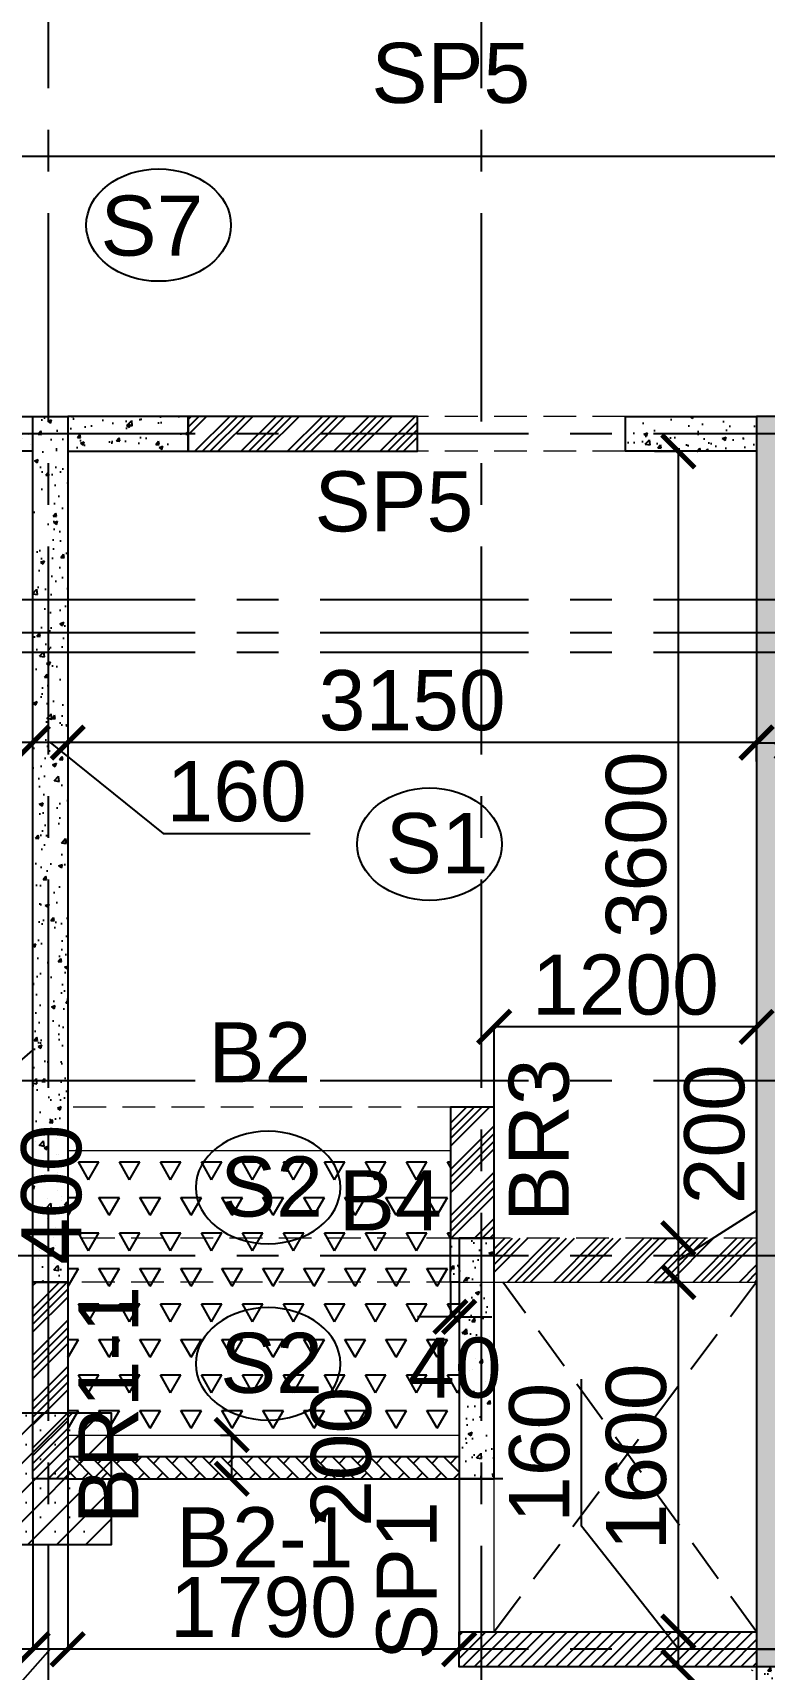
# Model space of a CAD drawing. Header units: inches. Extents: x -1898 to 127651, y -195120 to -109120.
# Drawn here: x 70901 to 74246, y -130682 to -123195 of the extents above; entities that cross this region are included whole.
import ezdxf

# ---------------------------------------------------------------- set-up
doc = ezdxf.new("R2010")
doc.units = ezdxf.units.IN
doc.header["$MEASUREMENT"] = 0
doc.linetypes.add('CENTER', pattern=[50.8, 31.75, -6.35, 6.35, -6.35])
doc.linetypes.add('Hidden', pattern=[3, 2, -1])
for name, color, linetype in [('1', 8, 'Continuous'), ('160 R.C. WALL HAT', 8, 'Continuous'), ('160 R.C.WALL', 6, 'Continuous'), ('AR-Column', 40, 'Continuous'), ('BAL. PARAPET WALL', 4, 'Continuous'), ('BEAM TEXT', 4, 'Continuous'), ('DIM', 251, 'Continuous'), ('DOP IN SHEAR WALL', 5, 'Continuous'), ('GRID', 8, 'CENTER'), ('NON S.WALL HATCH', 8, 'Continuous'), ('NON STRUC R.C.WALL', 6, 'Continuous'), ('NON.STRUC.R.C.WALLS', 1, 'Continuous'), ('SHEARWALL HATCH', 8, 'Continuous'), ('SPANRAL BEAM', 3, 'Continuous'), ('SUNKEN', 8, 'Continuous')]:
    doc.layers.add(name, color=color, linetype=linetype)
for name, color, linetype, lineweight in [('BEAMS', 3, 'Continuous', 0), ('SLAB CIR', 1, 'Continuous', 25), ('SLAB TXT', 3, 'Continuous', 0)]:
    doc.layers.add(name, color=color, linetype=linetype, lineweight=lineweight)
doc.styles.add('T200', font='sanss___.ttf', dxfattribs={"height": 275})
doc.styles.add('T300', font='sanss___.ttf', dxfattribs={"height": 350})
doc.dimstyles.new('T 200', dxfattribs={"dimtxt": 275, "dimasz": 150, "dimexe": 1, "dimexo": 0, "dimgap": 50, "dimtad": 1, "dimdec": 0, "dimrnd": 5, "dimdsep": 46, "dimtxsty": 'T200', "dimblk": 'ARCHTICK', "dimcen": 2.5, "dimdle": 1, "dimclrd": 5, "dimclre": 253, "dimclrt": 1, "dimadec": 0, "dimazin": 0, "dimtfac": 1, "dimtdec": 0, "dimtmove": 2, "dimatfit": 3, "dimfxl": 0, "dimarcsym": 0})
pattern_1 = [(45, (2346260.05, -240371.21), (-106.066017, 106.066017), []), (45, (2346295.4, -240371.21), (-106.066017, 106.066017), []), (45, (2346330.76, -240371.21), (-106.066017, 106.066017), []), (45, (2346366.12, -240371.21), (-106.066017, 106.066017), [])]
pattern_2 = [(50, (2184721.52, 112605.64), (179.315046, -15.688034), [18.75, -206.25]), (355, (2184721.52, 112605.64), (-34.687833, 188.048033), [15, -165]), (100.451444, (2184736.47, 112604.33), (144.627212, 172.359998), [15.935048, -175.285528]), (46.1842, (2184721.52, 112655.64), (266.810333, -41.37982), [28.125, -309.375]), (96.635635, (2184743.76, 112652.2), (233.665486, 243.52965), [23.902586, -262.92844]), (351.184164, (2184721.52, 112655.64), (233.665486, 243.52965), [22.5, -247.5]), (21, (2184746.52, 112643.14), (149.226763, -100.654723), [18.75, -206.25]), (326, (2184746.52, 112643.14), (60.828833, 181.287511), [15, -165]), (71.451445, (2184758.96, 112634.75), (210.055594, 80.632788), [15.935047, -175.285528]), (37.5, (2184721.524, 112605.64), (3.0399638, 83.2234635), [0, -163, 0, -167.5, 0, -165.625]), (7.5, (2184721.52, 112605.64), (65.7673844, 98.602928), [0, -95.5, 0, -159.25, 0, -63.125]), (327.5, (2184665.774, 112605.64), (133.455609, -5.638718), [0, -62.5, 0, -195, 0, -258.75]), (317.5, (2184640.77, 112605.64), (145.7965423, 25.0262456), [0, -81.25, 0, -129.5, 0, -183.75])]

# ---------------------------------------------------------------- blocks, each defined once
blk = doc.blocks.new('_ARCHTICK')
at = {"color": 0, "linetype": 'ByBlock', "const_width": 0.15}
blk.add_lwpolyline([(-0.5, -0.5), (0.5, 0.5)], dxfattribs=at)
blk = doc.blocks.new('*D581')
at = {"layer": 'Defpoints', "color": 0}
for p in [(71061, -126214, 14.7), (74211, -126214, 14.7), (71061, -126442.3)]:
    blk.add_point(p, dxfattribs=at)
at = {"layer": 'DIM', "color": 253, "lineweight": -2}
for p, q in [((71061, -126214), (71061, -126443.3)), ((74211, -126214), (74211, -126443.3))]:
    blk.add_line(p, q, dxfattribs=at)
at = {"layer": 'DIM', "color": 5, "lineweight": -2}
blk.add_line((74212, -126442.3), (71060, -126442.3), dxfattribs=at)
at = {"layer": 'DIM', "color": 5, "lineweight": -2, "xscale": 150, "yscale": 150, "zscale": 150, "rotation": 180}
blk.add_blockref('_ARCHTICK', (71061, -126442.3), dxfattribs=at)
at = {"layer": 'DIM', "color": 5, "lineweight": -2, "xscale": 150, "yscale": 150, "zscale": 150}
blk.add_blockref('_ARCHTICK', (74211, -126442.3), dxfattribs=at)
at = {"layer": 'DIM', "color": 1, "insert": (72636, -126250.5), "char_height": 275, "attachment_point": 5, "style": 'T200'}
blk.add_mtext('3150', dxfattribs=at)
blk = doc.blocks.new('*D595')
at = {"layer": 'Defpoints', "color": 0}
for p in [(71061, -126214, 14.7), (70901, -126442.3), (70901, -126625.8, 14.7)]:
    blk.add_point(p, dxfattribs=at)
at = {"layer": 'DIM', "color": 253, "lineweight": -2}
for p, q in [((71061, -126214), (71061, -126443.3)), ((70901, -126625.8), (70901, -126441.3))]:
    blk.add_line(p, q, dxfattribs=at)
at = {"layer": 'DIM', "color": 5, "lineweight": -2}
for p, q in [((71062, -126442.3), (70900, -126442.3)), ((70981, -126442.3), (71497.1, -126858.7)), ((71497.1, -126858.7), (72169.4, -126858.7))]:
    blk.add_line(p, q, dxfattribs=at)
at = {"layer": 'DIM', "color": 5, "lineweight": -2, "xscale": 150, "yscale": 150, "zscale": 150, "rotation": 180}
blk.add_blockref('_ARCHTICK', (70901, -126442.3), dxfattribs=at)
at = {"layer": 'DIM', "color": 5, "lineweight": -2, "xscale": 150, "yscale": 150, "zscale": 150}
blk.add_blockref('_ARCHTICK', (71061, -126442.3), dxfattribs=at)
at = {"layer": 'DIM', "color": 1, "insert": (71833.3, -126666.8), "char_height": 275, "attachment_point": 5, "style": 'T200'}
blk.add_mtext('160', dxfattribs=at)
blk = doc.blocks.new('*D596')
at = {"layer": 'Defpoints', "color": 0}
for p in [(67751, -126442.3), (67751, -126620.9, 14.7), (70901, -126625.8, 14.7)]:
    blk.add_point(p, dxfattribs=at)
at = {"layer": 'DIM', "color": 5, "lineweight": -2}
blk.add_line((70902, -126442.3), (67750, -126442.3), dxfattribs=at)
at = {"layer": 'DIM', "color": 253, "lineweight": -2}
for p, q in [((67751, -126620.9), (67751, -126441.3)), ((70901, -126625.8), (70901, -126441.3))]:
    blk.add_line(p, q, dxfattribs=at)
at = {"layer": 'DIM', "color": 5, "lineweight": -2, "xscale": 150, "yscale": 150, "zscale": 150, "rotation": 180}
blk.add_blockref('_ARCHTICK', (67751, -126442.3), dxfattribs=at)
at = {"layer": 'DIM', "color": 5, "lineweight": -2, "xscale": 150, "yscale": 150, "zscale": 150}
blk.add_blockref('_ARCHTICK', (70901, -126442.3), dxfattribs=at)
at = {"layer": 'DIM', "color": 1, "insert": (69326, -126250.5), "char_height": 275, "attachment_point": 5, "style": 'T200'}
blk.add_mtext('3150', dxfattribs=at)
blk = doc.blocks.new('*D489')
at = {"layer": 'Defpoints', "color": 0}
for p in [(51804.1, -123760.8, 14.7), (51804.1, -123760.8), (84131, -123823.3, 14.7)]:
    blk.add_point(p, dxfattribs=at)
at = {"layer": 'DIM', "color": 5, "lineweight": -2}
blk.add_line((84132, -123760.8), (51803.1, -123760.8), dxfattribs=at)
at = {"layer": 'DIM', "color": 253, "lineweight": -2}
for p, q in [((51804.1, -123760.8), (51804.1, -123759.8)), ((84131, -123823.3), (84131, -123759.8))]:
    blk.add_line(p, q, dxfattribs=at)
at = {"layer": 'DIM', "color": 5, "lineweight": -2, "xscale": 150, "yscale": 150, "zscale": 150, "rotation": 180}
blk.add_blockref('_ARCHTICK', (51804.1, -123760.8), dxfattribs=at)
at = {"layer": 'DIM', "color": 5, "lineweight": -2, "xscale": 150, "yscale": 150, "zscale": 150}
blk.add_blockref('_ARCHTICK', (84131, -123760.8), dxfattribs=at)
at = {"layer": 'DIM', "color": 1, "insert": (67967.5, -123568.9), "char_height": 275, "attachment_point": 5, "style": 'T200'}
blk.add_mtext('32325', dxfattribs=at)
blk = doc.blocks.new('*D412')
at = {"layer": 'Defpoints', "color": 0}
for p in [(73853.1, -130510.2, 14.7), (73853.1, -130510.2), (73853.1, -130670.2, 14.7)]:
    blk.add_point(p, dxfattribs=at)
at = {"layer": 'DIM', "color": 5, "lineweight": -2}
for p, q in [((73410.4, -130027.6), (73410.4, -129355.3)), ((73853.1, -130590.2), (73410.4, -130027.6)), ((73853.1, -130671.2), (73853.1, -130509.2))]:
    blk.add_line(p, q, dxfattribs=at)
at = {"layer": 'DIM', "color": 253, "lineweight": -2}
for p, q in [((73853.1, -130510.2), (73852.1, -130510.2)), ((73853.1, -130670.2), (73852.1, -130670.2))]:
    blk.add_line(p, q, dxfattribs=at)
at = {"layer": 'DIM', "color": 5, "lineweight": -2, "xscale": 150, "yscale": 150, "zscale": 150}
for p, rotation in [((73853.1, -130510.2), 90), ((73853.1, -130670.2), 270)]:
    blk.add_blockref('_ARCHTICK', p, dxfattribs=dict(at, rotation=rotation))
at = {"layer": 'DIM', "color": 1, "insert": (73218.6, -129691.5), "char_height": 275, "attachment_point": 5, "rotation": 90, "style": 'T200'}
blk.add_mtext('160', dxfattribs=at)
blk = doc.blocks.new('*D413')
at = {"layer": 'Defpoints', "color": 0}
for p in [(73743, -128910.2, 14.7), (73853.1, -128910.2), (73853.1, -130510.2, 14.7)]:
    blk.add_point(p, dxfattribs=at)
at = {"layer": 'DIM', "color": 253, "lineweight": -2}
for p, q in [((73743, -128910.2), (73854.1, -128910.2)), ((73853.1, -130510.2), (73852.1, -130510.2))]:
    blk.add_line(p, q, dxfattribs=at)
at = {"layer": 'DIM', "color": 5, "lineweight": -2}
blk.add_line((73853.1, -130511.2), (73853.1, -128909.2), dxfattribs=at)
at = {"layer": 'DIM', "color": 5, "lineweight": -2, "xscale": 150, "yscale": 150, "zscale": 150}
for p, rotation in [((73853.1, -128910.2), 90), ((73853.1, -130510.2), 270)]:
    blk.add_blockref('_ARCHTICK', p, dxfattribs=dict(at, rotation=rotation))
at = {"layer": 'DIM', "color": 1, "insert": (73661.2, -129710.2), "char_height": 275, "attachment_point": 5, "rotation": 90, "style": 'T200'}
blk.add_mtext('1600', dxfattribs=at)
blk = doc.blocks.new('*D414')
at = {"layer": 'Defpoints', "color": 0}
for p in [(73738.1, -128710.2, 14.7), (73853.1, -128710.2), (73743, -128910.2, 14.7)]:
    blk.add_point(p, dxfattribs=at)
at = {"layer": 'DIM', "color": 5, "lineweight": -2}
for p, q in [((74211, -128583.5), (74211, -127885.2)), ((73853.1, -128810.2), (74211, -128583.5)), ((73853.1, -128911.2), (73853.1, -128709.2))]:
    blk.add_line(p, q, dxfattribs=at)
at = {"layer": 'DIM', "color": 253, "lineweight": -2}
for p, q in [((73738.1, -128710.2), (73854.1, -128710.2)), ((73743, -128910.2), (73854.1, -128910.2))]:
    blk.add_line(p, q, dxfattribs=at)
at = {"layer": 'DIM', "color": 5, "lineweight": -2, "xscale": 150, "yscale": 150, "zscale": 150}
for p, rotation in [((73853.1, -128710.2), 90), ((73853.1, -128910.2), 270)]:
    blk.add_blockref('_ARCHTICK', p, dxfattribs=dict(at, rotation=rotation))
at = {"layer": 'DIM', "color": 1, "insert": (74019.3, -128234.4), "char_height": 275, "attachment_point": 5, "rotation": 90, "style": 'T200'}
blk.add_mtext('200', dxfattribs=at)
blk = doc.blocks.new('*D415')
at = {"layer": 'Defpoints', "color": 0}
for p in [(73744, -125110.2, 14.7), (73853.1, -125110.2), (73738.1, -128710.2, 14.7)]:
    blk.add_point(p, dxfattribs=at)
at = {"layer": 'DIM', "color": 253, "lineweight": -2}
for p, q in [((73744, -125110.2), (73854.1, -125110.2)), ((73738.1, -128710.2), (73854.1, -128710.2))]:
    blk.add_line(p, q, dxfattribs=at)
at = {"layer": 'DIM', "color": 5, "lineweight": -2}
blk.add_line((73853.1, -128711.2), (73853.1, -125109.2), dxfattribs=at)
at = {"layer": 'DIM', "color": 5, "lineweight": -2, "xscale": 150, "yscale": 150, "zscale": 150}
for p, rotation in [((73853.1, -125110.2), 90), ((73853.1, -128710.2), 270)]:
    blk.add_blockref('_ARCHTICK', p, dxfattribs=dict(at, rotation=rotation))
at = {"layer": 'DIM', "color": 1, "insert": (73661.2, -126910.2), "char_height": 275, "attachment_point": 5, "rotation": 90, "style": 'T200'}
blk.add_mtext('3600', dxfattribs=at)
blk = doc.blocks.new('*D416')
at = {"layer": 'Defpoints', "color": 0}
for p in [(73011, -127743.1), (73011, -128110.2, 14.7), (74211, -128324.4, 14.7)]:
    blk.add_point(p, dxfattribs=at)
at = {"layer": 'DIM', "color": 5, "lineweight": -2}
blk.add_line((74212, -127743.1), (73010, -127743.1), dxfattribs=at)
at = {"layer": 'DIM', "color": 253, "lineweight": -2}
for p, q in [((73011, -128110.2), (73011, -127742.1)), ((74211, -128324.4), (74211, -127742.1))]:
    blk.add_line(p, q, dxfattribs=at)
at = {"layer": 'DIM', "color": 5, "lineweight": -2, "xscale": 150, "yscale": 150, "zscale": 150, "rotation": 180}
blk.add_blockref('_ARCHTICK', (73011, -127743.1), dxfattribs=at)
at = {"layer": 'DIM', "color": 5, "lineweight": -2, "xscale": 150, "yscale": 150, "zscale": 150}
blk.add_blockref('_ARCHTICK', (74211, -127743.1), dxfattribs=at)
at = {"layer": 'DIM', "color": 1, "insert": (73611, -127551.4), "char_height": 275, "attachment_point": 5, "style": 'T200'}
blk.add_mtext('1200', dxfattribs=at)
blk = doc.blocks.new('*D417')
at = {"layer": 'Defpoints', "color": 0}
for p in [(74371, -126443.3), (74211, -126529.2, 14.7), (74371, -126529.2, 14.7)]:
    blk.add_point(p, dxfattribs=at)
at = {"layer": 'DIM', "color": 5, "lineweight": -2}
for p, q in [((74210, -126443.3), (74372, -126443.3)), ((74291, -126443.3), (74708.4, -126839.4)), ((74708.4, -126839.4), (75380.7, -126839.4))]:
    blk.add_line(p, q, dxfattribs=at)
at = {"layer": 'DIM', "color": 253, "lineweight": -2}
for p, q in [((74211, -126529.2), (74211, -126442.3)), ((74371, -126529.2), (74371, -126442.3))]:
    blk.add_line(p, q, dxfattribs=at)
at = {"layer": 'DIM', "color": 5, "lineweight": -2, "xscale": 150, "yscale": 150, "zscale": 150, "rotation": 180}
blk.add_blockref('_ARCHTICK', (74211, -126443.3), dxfattribs=at)
at = {"layer": 'DIM', "color": 5, "lineweight": -2, "xscale": 150, "yscale": 150, "zscale": 150}
blk.add_blockref('_ARCHTICK', (74371, -126443.3), dxfattribs=at)
at = {"layer": 'DIM', "color": 1, "insert": (75044.6, -126647.6), "char_height": 275, "attachment_point": 5, "style": 'T200'}
blk.add_mtext('160', dxfattribs=at)
blk = doc.blocks.new('*D420')
at = {"layer": 'Defpoints', "color": 0}
for p in [(71061, -129810.2, 14.7), (72851, -129810.2, 14.7), (71061, -130590.2)]:
    blk.add_point(p, dxfattribs=at)
at = {"layer": 'DIM', "color": 253, "lineweight": -2}
for p, q in [((71061, -129810.2), (71061, -130591.2)), ((72851, -129810.2), (72851, -130591.2))]:
    blk.add_line(p, q, dxfattribs=at)
at = {"layer": 'DIM', "color": 5, "lineweight": -2}
blk.add_line((72852, -130590.2), (71060, -130590.2), dxfattribs=at)
at = {"layer": 'DIM', "color": 5, "lineweight": -2, "xscale": 150, "yscale": 150, "zscale": 150, "rotation": 180}
blk.add_blockref('_ARCHTICK', (71061, -130590.2), dxfattribs=at)
at = {"layer": 'DIM', "color": 5, "lineweight": -2, "xscale": 150, "yscale": 150, "zscale": 150}
blk.add_blockref('_ARCHTICK', (72851, -130590.2), dxfattribs=at)
at = {"layer": 'DIM', "color": 1, "insert": (71956, -130398.5), "char_height": 275, "attachment_point": 5, "style": 'T200'}
blk.add_mtext('1790', dxfattribs=at)
blk = doc.blocks.new('*D421')
at = {"layer": 'Defpoints', "color": 0}
for p in [(70901, -129810.2, 14.7), (71061, -129810.2, 14.7), (70901, -130590.2)]:
    blk.add_point(p, dxfattribs=at)
at = {"layer": 'DIM', "color": 253, "lineweight": -2}
for p, q in [((70901, -129810.2), (70901, -130591.2)), ((71061, -129810.2), (71061, -130591.2))]:
    blk.add_line(p, q, dxfattribs=at)
at = {"layer": 'DIM', "color": 5, "lineweight": -2}
for p, q in [((70981, -130590.2), (70532.6, -131091.7)), ((71062, -130590.2), (70900, -130590.2)), ((70532.6, -131091.7), (69860.4, -131091.7))]:
    blk.add_line(p, q, dxfattribs=at)
at = {"layer": 'DIM', "color": 5, "lineweight": -2, "xscale": 150, "yscale": 150, "zscale": 150, "rotation": 180}
blk.add_blockref('_ARCHTICK', (70901, -130590.2), dxfattribs=at)
at = {"layer": 'DIM', "color": 5, "lineweight": -2, "xscale": 150, "yscale": 150, "zscale": 150}
blk.add_blockref('_ARCHTICK', (71061, -130590.2), dxfattribs=at)
at = {"layer": 'DIM', "color": 1, "insert": (70196.5, -130899.9), "char_height": 275, "attachment_point": 5, "style": 'T200'}
blk.add_mtext('160', dxfattribs=at)
blk = doc.blocks.new('*D422')
at = {"layer": 'Defpoints', "color": 0}
for p in [(69151, -129810.2, 14.7), (70901, -129810.2, 14.7), (69151, -130590.2)]:
    blk.add_point(p, dxfattribs=at)
at = {"layer": 'DIM', "color": 253, "lineweight": -2}
for p, q in [((69151, -129810.2), (69151, -130591.2)), ((70901, -129810.2), (70901, -130591.2))]:
    blk.add_line(p, q, dxfattribs=at)
at = {"layer": 'DIM', "color": 5, "lineweight": -2}
blk.add_line((70902, -130590.2), (69150, -130590.2), dxfattribs=at)
at = {"layer": 'DIM', "color": 5, "lineweight": -2, "xscale": 150, "yscale": 150, "zscale": 150, "rotation": 180}
blk.add_blockref('_ARCHTICK', (69151, -130590.2), dxfattribs=at)
at = {"layer": 'DIM', "color": 5, "lineweight": -2, "xscale": 150, "yscale": 150, "zscale": 150}
blk.add_blockref('_ARCHTICK', (70901, -130590.2), dxfattribs=at)
at = {"layer": 'DIM', "color": 1, "insert": (70026, -130398.5), "char_height": 275, "attachment_point": 5, "style": 'T200'}
blk.add_mtext('1750', dxfattribs=at)
blk = doc.blocks.new('*D431')
at = {"layer": 'Defpoints', "color": 0}
for p in [(70427, -128310.2, 14.7), (70486.6, -128310.2), (70396.3, -128710.2, 14.7)]:
    blk.add_point(p, dxfattribs=at)
at = {"layer": 'DIM', "color": 253, "lineweight": -2}
for p, q in [((70427, -128310.2), (70487.6, -128310.2)), ((70396.3, -128710.2), (70487.6, -128710.2))]:
    blk.add_line(p, q, dxfattribs=at)
at = {"layer": 'DIM', "color": 5, "lineweight": -2}
blk.add_line((70486.6, -128711.2), (70486.6, -128309.2), dxfattribs=at)
at = {"layer": 'DIM', "color": 5, "lineweight": -2, "xscale": 150, "yscale": 150, "zscale": 150}
for p, rotation in [((70486.6, -128310.2), 90), ((70486.6, -128710.2), 270)]:
    blk.add_blockref('_ARCHTICK', p, dxfattribs=dict(at, rotation=rotation))
at = {"layer": 'DIM', "color": 1, "insert": (70987.6, -128510.2), "char_height": 275, "attachment_point": 5, "rotation": 90, "style": 'T200'}
blk.add_mtext('400', dxfattribs=at)
blk = doc.blocks.new('*D432')
at = {"layer": 'Defpoints', "color": 0}
for p in [(70427, -128110.2, 14.7), (70486.6, -128110.2), (70427, -128310.2, 14.7)]:
    blk.add_point(p, dxfattribs=at)
at = {"layer": 'DIM', "color": 5, "lineweight": -2}
for p, q in [((70901, -127850), (70901, -127151.7)), ((70486.6, -128210.2), (70901, -127850)), ((70486.6, -128311.2), (70486.6, -128109.2))]:
    blk.add_line(p, q, dxfattribs=at)
at = {"layer": 'DIM', "color": 253, "lineweight": -2}
for p, q in [((70427, -128110.2), (70487.6, -128110.2)), ((70427, -128310.2), (70487.6, -128310.2))]:
    blk.add_line(p, q, dxfattribs=at)
at = {"layer": 'DIM', "color": 5, "lineweight": -2, "xscale": 150, "yscale": 150, "zscale": 150}
for p, rotation in [((70486.6, -128110.2), 90), ((70486.6, -128310.2), 270)]:
    blk.add_blockref('_ARCHTICK', p, dxfattribs=dict(at, rotation=rotation))
at = {"layer": 'DIM', "color": 1, "insert": (70709.3, -127500.9), "char_height": 275, "attachment_point": 5, "rotation": 90, "style": 'T200'}
blk.add_mtext('200', dxfattribs=at)
blk = doc.blocks.new('*D434')
at = {"layer": 'Defpoints', "color": 0}
for p in [(71759.1, -129610.2, 14.7), (71811, -129610.2), (71759.1, -129810.2, 14.7)]:
    blk.add_point(p, dxfattribs=at)
at = {"layer": 'DIM', "color": 253, "lineweight": -2}
for p, q in [((71759.1, -129610.2), (71812, -129610.2)), ((71759.1, -129810.2), (71812, -129810.2))]:
    blk.add_line(p, q, dxfattribs=at)
at = {"layer": 'DIM', "color": 5, "lineweight": -2}
blk.add_line((71811, -129811.2), (71811, -129609.2), dxfattribs=at)
at = {"layer": 'DIM', "color": 5, "lineweight": -2, "xscale": 150, "yscale": 150, "zscale": 150}
for p, rotation in [((71811, -129610.2), 90), ((71811, -129810.2), 270)]:
    blk.add_blockref('_ARCHTICK', p, dxfattribs=dict(at, rotation=rotation))
at = {"layer": 'DIM', "color": 1, "insert": (72311.9, -129710.2), "char_height": 275, "attachment_point": 5, "rotation": 90, "style": 'T200'}
blk.add_mtext('200', dxfattribs=at)
blk = doc.blocks.new('A$C02A55DAE')
at = {"layer": 'NON S.WALL HATCH'}
h = blk.add_hatch(dxfattribs=at)
h.set_pattern_fill('SACNCR', color=256, scale=1000)
h.set_pattern_definition([(45, (-132245.64, 75915.45), (-66.29126, 66.29126), []), (45, (-132179.35, 75915.45), (-66.29126, 66.29126), [0, -93.75])])
h.paths.add_polyline_path([(65498.6, -10920), (66098.6, -10920), (66098.6, -10320), (65498.6, -10320)])
at = {"layer": 'AR-Column', "color": 4, "elevation": -29.5}
blk.add_lwpolyline([(65498.6, -10920), (66098.6, -10920), (66098.6, -10320), (65498.6, -10320)], close=True, dxfattribs=at)
blk = doc.blocks.new('*D809')
at = {"layer": 'Defpoints', "color": 0}
for p in [(72811, -128910.2, 14.7), (72851, -128910.2, 14.7), (72811, -129069)]:
    blk.add_point(p, dxfattribs=at)
at = {"layer": 'DIM', "color": 253, "lineweight": -2}
for p, q in [((72811, -128910.2), (72811, -129070)), ((72851, -128910.2), (72851, -129070))]:
    blk.add_line(p, q, dxfattribs=at)
at = {"layer": 'DIM', "color": 5, "lineweight": -2}
for p, q in [((72811, -129069), (72661, -129069)), ((72851, -129069), (72811, -129069)), ((72851, -129069), (73001, -129069))]:
    blk.add_line(p, q, dxfattribs=at)
at = {"layer": 'DIM', "color": 5, "lineweight": -2, "xscale": 150, "yscale": 150, "zscale": 150}
blk.add_blockref('_ARCHTICK', (72811, -129069), dxfattribs=at)
at = {"layer": 'DIM', "color": 5, "lineweight": -2, "xscale": 150, "yscale": 150, "zscale": 150, "rotation": 180}
blk.add_blockref('_ARCHTICK', (72851, -129069), dxfattribs=at)
at = {"layer": 'DIM', "color": 1, "insert": (72831, -129303.7), "char_height": 275, "attachment_point": 5, "style": 'T200'}
blk.add_mtext('40', dxfattribs=at)

msp = doc.modelspace()

# ---------------------------------------------------------------- hatches: boundary and pattern name
at = {"layer": '160 R.C. WALL HAT'}
h = msp.add_hatch(dxfattribs=at)
h.set_pattern_fill('AR-CONC', color=256, scale=25)
h.set_pattern_definition(pattern_2)
h.paths.add_polyline_path([(70351, -124950.2), (70351, -125110.2), (70901, -125110.2), (70901, -124950.2)])
h = msp.add_hatch(dxfattribs=at)
h.set_pattern_fill('AR-CONC', color=256, scale=25)
h.set_pattern_definition(pattern_2)
h.paths.add_polyline_path([(71061, -128910.2), (70901, -128910.2), (70901, -124950.2), (71061, -124950.2)])
h = msp.add_hatch(dxfattribs=at)
h.set_pattern_fill('AR-CONC', color=256, scale=25)
h.set_pattern_definition(pattern_2)
h.paths.add_polyline_path([(71611, -124950.2), (71611, -125110.2), (71061, -125110.2), (71061, -124950.2)])
h = msp.add_hatch(dxfattribs=at)
h.set_pattern_fill('AR-CONC', color=256, scale=25)
h.set_pattern_definition(pattern_2)
h.paths.add_polyline_path([(73611, -124950.2), (74211, -124950.2), (74211, -125110.2), (73611, -125110.2)])
h = msp.add_hatch(dxfattribs=at)
h.set_pattern_fill('AR-CONC', color=256, scale=25)
h.set_pattern_definition(pattern_2)
h.paths.add_polyline_path([(74211, -124950.2), (74371, -124950.2), (74371, -130670.2), (74211, -130670.2)])
h = msp.add_hatch(dxfattribs=at)
h.set_pattern_fill('AR-CONC', color=256, scale=25)
h.set_pattern_definition([(50, (0, 0), (179.31505, -15.68803), [18.75, -206.25]), (355, (0, 0), (-34.68783, 188.04803), [15, -165]), (100.45144, (14.94, -1.3), (144.62721, 172.36), [15.93505, -175.28553]), (46.1842, (0, 50), (266.81033, -41.37982), [28.125, -309.375]), (96.63564, (22.23, 46.55), (233.6655, 243.52965), [23.9026, -262.92844]), (351.18416, (0, 50), (233.6655, 243.52965), [22.5, -247.5]), (21, (25, 37.5), (149.22676, -100.65472), [18.75, -206.25]), (326, (25, 37.5), (60.82883, 181.2875), [15, -165]), (71.45144, (37.44, 29.11), (210.0556, 80.63279), [15.93505, -175.28553]), (37.5, (0, 0), (3.039964, 83.223463), [0, -163, 0, -167.5, 0, -165.625]), (7.5, (0, 0), (65.767384, 98.60293), [0, -95.5, 0, -159.25, 0, -63.125]), (327.5, (-55.75, 0), (133.45561, -5.638718), [0, -62.5, 0, -195, 0, -258.75]), (317.5, (-80.75, 0), (145.79654, 25.02625), [0, -81.25, 0, -129.5, 0, -183.75])])
h.paths.add_polyline_path([(72851, -128910.2), (72811, -128910.2), (72811, -128710.2), (72851, -128710.2)])
h = msp.add_hatch(dxfattribs=at)
h.set_pattern_fill('AR-CONC', color=256, scale=25)
h.set_pattern_definition(pattern_2)
h.paths.add_polyline_path([(72851, -128710.2), (73011, -128710.2), (73011, -129810.2), (72851, -129810.2)])
h = msp.add_hatch(dxfattribs=at)
h.set_pattern_fill('AR-CONC', color=256, scale=25)
h.set_pattern_definition(pattern_2)
h.paths.add_polyline_path([(78356, -130830.2), (78356, -130670.2), (74191, -130670.2), (74191, -130830.2)])
at = {"layer": 'BAL. PARAPET WALL'}
h = msp.add_hatch(dxfattribs=at)
h.set_pattern_fill('AR-HBONE', color=256, scale=15, angle=90, style=0)
h.set_pattern_definition([(135, (26056.81, -2e-05), (-84.852814, 1e-14), [180, -60]), (225, (26014.385, 42.426), (-84.852814, 1e-14), [180, -60])])
h.paths.add_polyline_path([(72851, -129710.2), (71061, -129710.2), (71061, -129810.2), (72851, -129810.2)])
at = {"layer": 'NON STRUC R.C.WALL'}
h = msp.add_hatch(dxfattribs=at)
h.set_pattern_fill('ANSI34', color=1, scale=200)
h.set_pattern_definition(pattern_1)
h.paths.add_polyline_path([(72661, -124950.2), (71611, -124950.2), (71611, -125110.2), (72661, -125110.2)])
h = msp.add_hatch(dxfattribs=at)
h.set_pattern_fill('ANSI34', color=1, scale=200)
h.set_pattern_definition([(45, (2346220.05, -240411.21), (-106.066017, 106.066017), []), (45, (2346255.4, -240411.21), (-106.066017, 106.066017), []), (45, (2346290.76, -240411.21), (-106.066017, 106.066017), []), (45, (2346326.12, -240411.21), (-106.066017, 106.066017), [])])
h.paths.add_polyline_path([(73011, -128110.2), (72811, -128110.2), (72811, -128710.2), (73011, -128710.2)])
h = msp.add_hatch(dxfattribs=at)
h.set_pattern_fill('ANSI34', color=1, scale=200)
h.set_pattern_definition([(45, (2184721.52, 115765.64), (-106.066017, 106.066017), []), (45, (2184756.88, 115765.64), (-106.066017, 106.066017), []), (45, (2184792.23, 115765.64), (-106.066017, 106.066017), []), (45, (2184827.59, 115765.64), (-106.066017, 106.066017), [])])
h.paths.add_polyline_path([(74211, -128710.2), (73011, -128710.2), (73011, -128910.2), (74211, -128910.2)])
h = msp.add_hatch(dxfattribs=at)
h.set_pattern_fill('ANSI34', color=1, scale=200)
h.set_pattern_definition(pattern_1)
h.paths.add_polyline_path([(70901, -128910.2), (71061, -128910.2), (71061, -129810.2), (70901, -129810.2)])
at = {"layer": 'SHEARWALL HATCH'}
h = msp.add_hatch(dxfattribs=at)
h.set_pattern_fill('ANSI31', color=5, scale=300)
h.set_pattern_definition([(45, (2188536.524, 105085.637), (-26.5165043, 26.5165043), [])])
h.paths.add_polyline_path([(72851, -130510.2), (74211, -130510.2), (74211, -130670.2), (72851, -130670.2)])
at = {"layer": 'SUNKEN'}
h = msp.add_hatch(dxfattribs=at)
h.set_pattern_fill('TRIANG', color=256, scale=500)
h.paths.add_polyline_path([(72851, -129610.2), (71061, -129610.2), (71061, -128310.2), (72811, -128310.2), (72811, -128910.2), (72851, -128910.2)])

# ---------------------------------------------------------------- linework, layer by layer
at = {"layer": '1', "linetype": 'Hidden', "ltscale": 100}
for p, q in [((74211, -128910.2, 14.7), (73011, -130510.2, 14.7)), ((74211, -130510.2, 14.7), (73051, -128910.2, 14.7))]:
    msp.add_line(p, q, dxfattribs=at)
at = {"layer": '160 R.C.WALL'}
msp.add_line((73011, -129810.2, 14.7), (72851, -129810.2, 14.7), dxfattribs=at)
at = {"layer": '160 R.C.WALL', "elevation": 14.7}
for points in [[(70901, -125110.2), (70351, -125110.2), (70351, -124950.2), (70901, -124950.2)], [(71061, -125110.2), (71611, -125110.2), (71611, -124950.2), (71061, -124950.2)], [(74211, -125110.2), (73611, -125110.2), (73611, -124950.2), (74211, -124950.2)]]:
    msp.add_lwpolyline(points, dxfattribs=at)
for points in [[(71061, -128910.2), (70901, -128910.2), (70901, -124950.2), (71061, -124950.2)], [(74371, -124950.2), (74211, -124950.2), (74211, -130590.2), (74371, -130590.2)], [(72851, -128910.2), (72811, -128910.2), (72811, -128710.2), (72851, -128710.2)], [(73011, -128710.2), (72851, -128710.2), (72851, -129810.2), (73011, -129810.2)], [(74211, -130670.2), (72851, -130670.2), (72851, -130510.2), (74211, -130510.2)], [(78356, -130830.2), (78356, -130670.2), (74211, -130670.2), (74211, -130830.2)]]:
    msp.add_lwpolyline(points, close=True, dxfattribs=at)
at = {"layer": 'BAL. PARAPET WALL', "elevation": 14.7}
for points in [[(71061, -129710.2), (71061, -129810.2), (73011, -129810.2)], [(72851, -129710.2), (71061, -129710.2)]]:
    msp.add_lwpolyline(points, dxfattribs=at)
at = {"layer": 'BEAMS', "linetype": 'Hidden', "ltscale": 75}
for p, q in [((73611, -124950.2, 14.7), (71611, -124950.2, 14.7)), ((73611, -125110.2, 14.7), (71611, -125110.2, 14.7)), ((72811, -128110.2, 14.7), (71061, -128110.2, 14.7)), ((72851, -128710.2, 14.7), (71061, -128710.2, 14.7)), ((74211, -128710.2, 14.7), (72851, -128710.2, 14.7)), ((72851, -128910.2, 14.7), (71061, -128910.2, 14.7))]:
    msp.add_line(p, q, dxfattribs=at)
at = {"layer": 'BEAMS', "color": 4, "linetype": 'Continuous', "ltscale": 0.01}
for p, q in [((72811, -128110.2, 14.7), (72811, -128710.2, 14.7)), ((73011, -128110.2, 14.7), (73011, -128710.2, 14.7)), ((72811, -128310.2, 14.7), (71061, -128310.2, 14.7)), ((72851, -128910.2, 14.7), (74211, -128910.2, 14.7)), ((71061, -129610.2, 14.7), (72851, -129610.2, 14.7)), ((71061, -129810.2, 14.7), (72851, -129810.2, 14.7)), ((72851, -129810.2, 14.7), (72851, -130510.2, 14.7)), ((73011, -130510.2, 14.7), (73011, -129810.2, 14.7))]:
    msp.add_line(p, q, dxfattribs=at)
at = {"layer": 'DOP IN SHEAR WALL'}
msp.add_line((73051, -129810.2, 14.7), (72851, -129810.2, 14.7), dxfattribs=at)
at = {"layer": 'GRID', "ltscale": 30}
for p, q in [((70971, -111829.1, 14.7), (70971, -143550.6, 14.7)), ((72951, -111829.1, 14.7), (72951, -143550.6, 14.7)), ((86883.8, -125030.2, 14.7), (1190.2, -125030.2, 14.7)), ((86883.8, -125790.2, 14.7), (1084.7, -125790.2, 14.7)), ((86883.8, -125939.8, 14.7), (0, -125939.8, 14.7)), ((86883.8, -126030.2, 14.7), (1000.5, -126030.2, 14.7)), ((86883.8, -127990.2, 14.7), (912, -127990.2, 14.7)), ((86883.8, -128790.2, 14.7), (739.5, -128790.2, 14.7)), ((86883.8, -130590.2, 14.7), (936.5, -130590.2, 14.7))]:
    msp.add_line(p, q, dxfattribs=at)
at = {"layer": 'NON.STRUC.R.C.WALLS'}
msp.add_line((72851, -128710.2, 14.7), (72851, -128910.2, 14.7), dxfattribs=at)
at = {"layer": 'NON.STRUC.R.C.WALLS', "elevation": 14.7}
for points in [[(72661, -124950.2), (71611, -124950.2), (71611, -125110.2), (72661, -125110.2)], [(73011, -128110.2), (72811, -128110.2), (72811, -128710.2), (73011, -128710.2)], [(70901, -128910.2), (71061, -128910.2), (71061, -129810.2), (70901, -129810.2)]]:
    msp.add_lwpolyline(points, close=True, dxfattribs=at)
at = {"layer": 'SLAB CIR'}
for centre, major_axis in [((71476.5, -124075.3), (-331, 0)), ((72715.3, -126907.1, -0.7), (331, 0))]:
    msp.add_ellipse(centre, major_axis=major_axis, ratio=0.77685, dxfattribs=at)
at = {"layer": 'SLAB CIR', "extrusion": (0, 0, -1)}
for centre in [(71977, -128477.8, -0.7), (71977, -129284.5, -0.7)]:
    msp.add_ellipse(centre, major_axis=(-331, 0), ratio=0.77685, dxfattribs=at)

# ---------------------------------------------------------------- block references
at = {"layer": 'DIM', "color": 1}
msp.add_blockref('A$C02A55DAE', (5162.4, -119190.2, 29.5), dxfattribs=at)

# ---------------------------------------------------------------- texts
at = {"layer": 'BEAM TEXT', "style": 'T300'}
for s, p in [('B2', (71704.7, -127997)), ('B4', (72301.1, -128674.1)), ('B2-1', (71556.3, -130215.2))]:
    msp.add_text(s, height=275, dxfattribs=at).set_placement(p)
for s, p in [('BR3', (73352.3, -128635)), ('BR1-1', (71384.5, -130017.4))]:
    msp.add_text(s, height=275, rotation=90, dxfattribs=at).set_placement(p)
at = {"layer": 'SLAB TXT', "style": 'T300'}
for s, p in [('S7', (71210.9, -124215.1)), ('S1', (72515, -127040)), ('S2', (71758.1, -128610.7)), ('S2', (71758.1, -129417.4))]:
    msp.add_text(s, height=275, dxfattribs=at).set_placement(p)
at = {"layer": 'SPANRAL BEAM', "style": 'T300'}
for p in [(72449.6, -123516.6), (72189.6, -125476.6)]:
    msp.add_text('SP5', height=275, dxfattribs=at).set_placement(p)
msp.add_text('SP1', height=275, rotation=90, dxfattribs=at).set_placement((72748.1, -130639.7))

# ---------------------------------------------------------------- dimensions: what is measured, and where the dimension line sits
at = {"layer": 'DIM'}
for base, p1, p2, angle, picture, middle in [((51804.1, -123760.8), (84131, -123823.3, 14.7), (51804.1, -123760.8, 14.7), 180, '*D489', (67967.5, -123568.9)), ((73853.1, -125110.2), (73738.1, -128710.2, 14.7), (73744, -125110.2, 14.7), 90, '*D415', (73661.2, -126910.2)), ((67751, -126442.3), (70901, -126625.8, 14.7), (67751, -126620.9, 14.7), 180, '*D596', (69326, -126250.5)), ((71061, -126442.3), (74211, -126214, 14.7), (71061, -126214, 14.7), 180, '*D581', (72636, -126250.5)), ((73011, -127743.1), (74211, -128324.4, 14.7), (73011, -128110.2, 14.7), 180, '*D416', (73611, -127551.4)), ((70486.6, -128310.2), (70396.3, -128710.2, 14.7), (70427, -128310.2, 14.7), 90, '*D431', (70987.6, -128510.2)), ((73853.1, -128910.2), (73853.1, -130510.2, 14.7), (73743, -128910.2, 14.7), 90, '*D413', (73661.2, -129710.2)), ((71811, -129610.2), (71759.1, -129810.2, 14.7), (71759.1, -129610.2, 14.7), 90, '*D434', (72311.9, -129710.2)), ((69151, -130590.2), (70901, -129810.2, 14.7), (69151, -129810.2, 14.7), 180, '*D422', (70026, -130398.5)), ((71061, -130590.2), (72851, -129810.2, 14.7), (71061, -129810.2, 14.7), 180, '*D420', (71956, -130398.5))]:
    dim = msp.add_linear_dim(base=base, p1=p1, p2=p2, angle=angle, dimstyle='T 200', dxfattribs=at)
    dim.commit()
    dim.dimension.update_dxf_attribs({"geometry": picture, "text_midpoint": middle})
for base, p1, p2, angle, picture, middle in [((70901, -126442.3), (71061, -126214, 14.7), (70901, -126625.8, 14.7), 180, '*D595', (71547.1, -126858.7)), ((74371, -126443.3), (74211, -126529.2, 14.7), (74371, -126529.2, 14.7), 180, '*D417', (74758.4, -126839.4)), ((70486.6, -128110.2), (70427, -128310.2, 14.7), (70427, -128110.2, 14.7), 90, '*D432', (70901, -127800)), ((73853.1, -128710.2), (73743, -128910.2, 14.7), (73738.1, -128710.2, 14.7), 90, '*D414', (74211, -128533.5)), ((73853.1, -130510.2), (73853.1, -130670.2, 14.7), (73853.1, -130510.2, 14.7), 90, '*D412', (73410.4, -129977.6)), ((70901, -130590.2), (71061, -129810.2, 14.7), (70901, -129810.2, 14.7), 180, '*D421', (70482.6, -131091.7))]:
    dim = msp.add_linear_dim(base=base, p1=p1, p2=p2, angle=angle, dimstyle='T 200', override={"dimtmove": 1}, dxfattribs=at)
    dim.commit()
    dim.dimension.update_dxf_attribs({"geometry": picture, "text_midpoint": middle, "dimtype": 160})
dim = msp.add_linear_dim(base=(72811, -129069), p1=(72851, -128910.2, 14.7), p2=(72811, -128910.2, 14.7), angle=180, dimstyle='T 200', dxfattribs=at)
dim.commit()
dim.dimension.update_dxf_attribs({"geometry": '*D809', "text_midpoint": (72831, -129303.7), "dimtype": 160})

doc.saveas('drawing.dxf')
